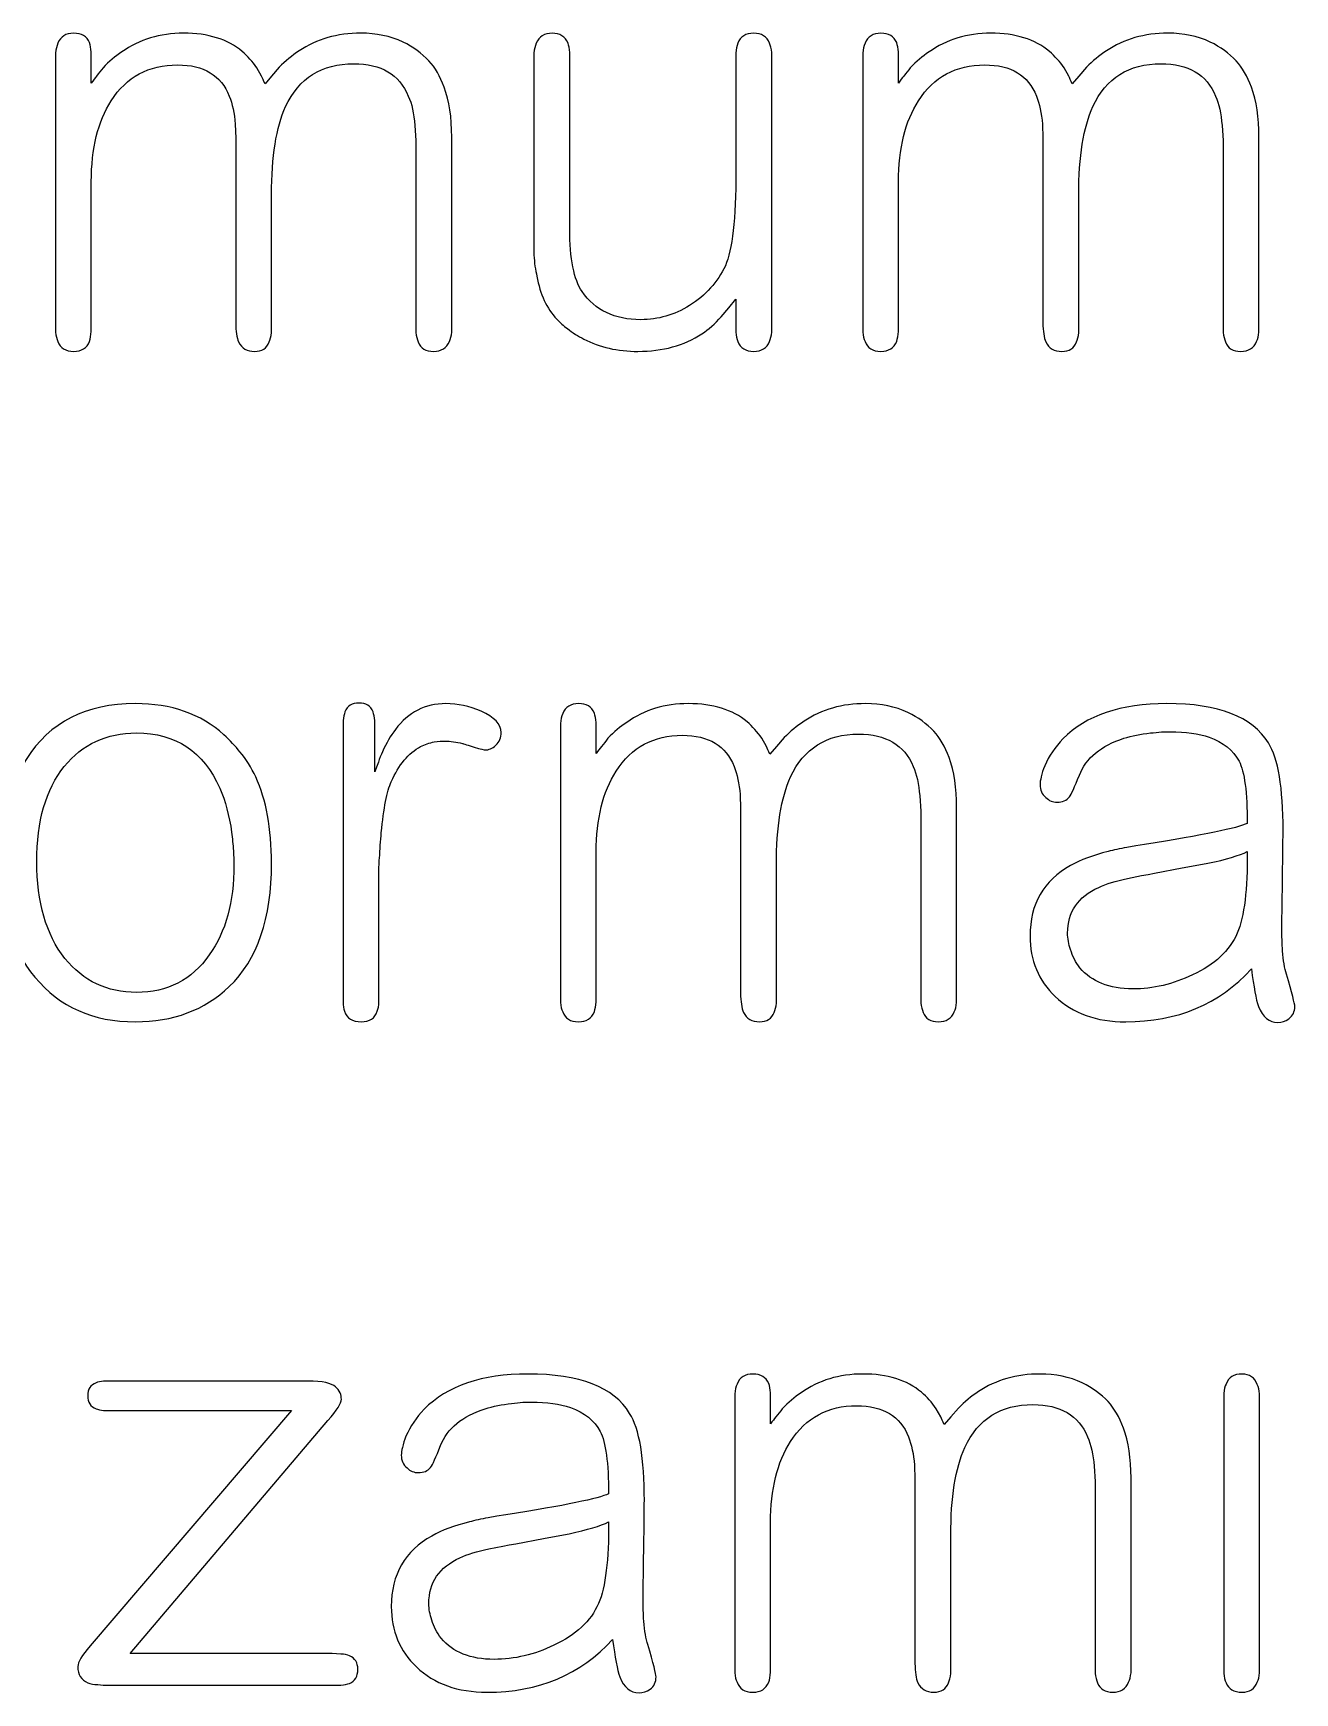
# Model space of a CAD drawing. Header units: centimetres. Extents: x -18.6 to 18.8, y -13 to 11.8.
# Drawn here: x -11.264 to -10.299, y 6.193 to 7.462 of the extents above; entities that cross this region are included whole.
import ezdxf

# ---------------------------------------------------------------- set-up
doc = ezdxf.new("R2010")
doc.units = ezdxf.units.CM
doc.header["$MEASUREMENT"] = 0
doc.layers.add('Layer 1', color=7, linetype='Continuous')

msp = doc.modelspace()

# ---------------------------------------------------------------- linework, layer by layer
at = {"layer": 'Layer 1', "color": 250}
for points, knots in [([(-10.94386, 7.23323), (-10.94416, 7.23023), (-10.94476, 7.22784), (-10.94566, 7.22604), (-10.94775, 7.22096), (-10.95179, 7.21841), (-10.95777, 7.21841), (-10.96376, 7.21841), (-10.96765, 7.22081), (-10.96944, 7.2256), (-10.97034, 7.22769), (-10.97094, 7.23008), (-10.97124, 7.23278), (-10.97124, 7.23278), (-10.97124, 7.37955), (-10.97124, 7.37955), (-10.97124, 7.37955), (-10.97214, 7.39122), (-10.97214, 7.39122), (-10.97274, 7.4002), (-10.97438, 7.40768), (-10.97708, 7.41367), (-10.98396, 7.43013), (-10.99787, 7.43836), (-11.01882, 7.43836), (-11.04336, 7.43836), (-11.06071, 7.42743), (-11.07089, 7.40559), (-11.07807, 7.38973), (-11.08166, 7.36729), (-11.08166, 7.33826), (-11.08166, 7.33826), (-11.08166, 7.23278), (-11.08166, 7.23278), (-11.08196, 7.22978), (-11.08256, 7.22739), (-11.08346, 7.2256), (-11.08525, 7.22081), (-11.08899, 7.21841), (-11.09468, 7.21841), (-11.10036, 7.21841), (-11.1044, 7.22081), (-11.1068, 7.2256), (-11.10829, 7.22889), (-11.10904, 7.23382), (-11.10904, 7.24041), (-11.10904, 7.24041), (-11.10904, 7.38135), (-11.10904, 7.38135), (-11.10904, 7.38135), (-11.10949, 7.39212), (-11.10949, 7.39212), (-11.11009, 7.4005), (-11.11158, 7.40768), (-11.11398, 7.41367), (-11.12026, 7.42953), (-11.13343, 7.43746), (-11.15348, 7.43746), (-11.17562, 7.43746), (-11.19253, 7.42833), (-11.2042, 7.41008), (-11.21437, 7.39422), (-11.21946, 7.37357), (-11.21946, 7.34813), (-11.21946, 7.34813), (-11.21946, 7.23367), (-11.21946, 7.23367), (-11.21976, 7.23068), (-11.22021, 7.22814), (-11.22081, 7.22604), (-11.2229, 7.22096), (-11.22694, 7.21841), (-11.23293, 7.21841), (-11.23921, 7.21841), (-11.24325, 7.22096), (-11.24504, 7.22604), (-11.24594, 7.22784), (-11.24654, 7.23023), (-11.24684, 7.23323), (-11.24684, 7.23323), (-11.24684, 7.44643), (-11.24684, 7.44643), (-11.24654, 7.44943), (-11.24594, 7.45197), (-11.24504, 7.45407), (-11.24295, 7.45915), (-11.23891, 7.4617), (-11.23293, 7.4617), (-11.22694, 7.4617), (-11.2229, 7.4593), (-11.22081, 7.45451), (-11.22021, 7.45242), (-11.21976, 7.45003), (-11.21946, 7.44733), (-11.21946, 7.44733), (-11.21946, 7.42354), (-11.21946, 7.42354), (-11.21796, 7.42564), (-11.21662, 7.42743), (-11.21542, 7.42893), (-11.21362, 7.43102), (-11.21198, 7.43312), (-11.21048, 7.43521), (-11.20599, 7.44), (-11.20121, 7.44404), (-11.19612, 7.44733), (-11.18265, 7.45691), (-11.16694, 7.4617), (-11.14899, 7.4617), (-11.13014, 7.4617), (-11.11517, 7.45706), (-11.1041, 7.44778), (-11.09991, 7.44419), (-11.09617, 7.44), (-11.09288, 7.43521), (-11.09288, 7.43521), (-11.08929, 7.42893), (-11.08929, 7.42893), (-11.08869, 7.42743), (-11.08779, 7.42549), (-11.0866, 7.42309), (-11.0866, 7.42309), (-11.08166, 7.42893), (-11.08166, 7.42893), (-11.08166, 7.42893), (-11.07582, 7.43566), (-11.07582, 7.43566), (-11.07104, 7.44045), (-11.06595, 7.44464), (-11.06056, 7.44823), (-11.0471, 7.45721), (-11.03139, 7.4617), (-11.01343, 7.4617), (-11.00176, 7.4617), (-10.99099, 7.45945), (-10.98111, 7.45496), (-10.97333, 7.45107), (-10.96675, 7.44628), (-10.96137, 7.4406), (-10.95658, 7.43551), (-10.95269, 7.42878), (-10.94969, 7.4204), (-10.9458, 7.40993), (-10.94386, 7.39721), (-10.94386, 7.38225), (-10.94386, 7.38225), (-10.94386, 7.23323), (-10.94386, 7.23323)], [0, 0, 0, 0, 0.0204082, 0.0204082, 0.0204082, 0.0408163, 0.0408163, 0.0408163, 0.0612245, 0.0612245, 0.0612245, 0.0816327, 0.0816327, 0.0816327, 0.1020408, 0.1020408, 0.1020408, 0.122449, 0.122449, 0.122449, 0.1428571, 0.1428571, 0.1428571, 0.1632653, 0.1632653, 0.1632653, 0.1836735, 0.1836735, 0.1836735, 0.2040816, 0.2040816, 0.2040816, 0.2244898, 0.2244898, 0.2244898, 0.244898, 0.244898, 0.244898, 0.2653061, 0.2653061, 0.2653061, 0.2857143, 0.2857143, 0.2857143, 0.3061224, 0.3061224, 0.3061224, 0.3265306, 0.3265306, 0.3265306, 0.3469388, 0.3469388, 0.3469388, 0.3673469, 0.3673469, 0.3673469, 0.3877551, 0.3877551, 0.3877551, 0.4081633, 0.4081633, 0.4081633, 0.4285714, 0.4285714, 0.4285714, 0.4489796, 0.4489796, 0.4489796, 0.4693878, 0.4693878, 0.4693878, 0.4897959, 0.4897959, 0.4897959, 0.5102041, 0.5102041, 0.5102041, 0.5306122, 0.5306122, 0.5306122, 0.5510204, 0.5510204, 0.5510204, 0.5714286, 0.5714286, 0.5714286, 0.5918367, 0.5918367, 0.5918367, 0.6122449, 0.6122449, 0.6122449, 0.6326531, 0.6326531, 0.6326531, 0.6530612, 0.6530612, 0.6530612, 0.6734694, 0.6734694, 0.6734694, 0.6938776, 0.6938776, 0.6938776, 0.7142857, 0.7142857, 0.7142857, 0.7346939, 0.7346939, 0.7346939, 0.755102, 0.755102, 0.755102, 0.7755102, 0.7755102, 0.7755102, 0.7959184, 0.7959184, 0.7959184, 0.8163265, 0.8163265, 0.8163265, 0.8367347, 0.8367347, 0.8367347, 0.8571429, 0.8571429, 0.8571429, 0.877551, 0.877551, 0.877551, 0.8979592, 0.8979592, 0.8979592, 0.9183673, 0.9183673, 0.9183673, 0.9387755, 0.9387755, 0.9387755, 0.9591837, 0.9591837, 0.9591837, 0.9795918, 0.9795918, 0.9795918, 1, 1, 1, 1]), ([(-10.88102, 7.44643), (-10.88072, 7.44943), (-10.88012, 7.45197), (-10.87923, 7.45407), (-10.87713, 7.45915), (-10.87309, 7.4617), (-10.86711, 7.4617), (-10.86112, 7.4617), (-10.85708, 7.45915), (-10.85499, 7.45407), (-10.85439, 7.45227), (-10.85394, 7.44988), (-10.85364, 7.44688), (-10.85364, 7.44688), (-10.85364, 7.31223), (-10.85364, 7.31223), (-10.85364, 7.28918), (-10.8505, 7.27317), (-10.84421, 7.2642), (-10.83434, 7.24983), (-10.81938, 7.24265), (-10.79933, 7.24265), (-10.78616, 7.24265), (-10.77374, 7.24624), (-10.76207, 7.25342), (-10.7498, 7.2612), (-10.74068, 7.27138), (-10.73469, 7.28395), (-10.72931, 7.29592), (-10.72661, 7.31986), (-10.72661, 7.35576), (-10.72661, 7.35576), (-10.72661, 7.44643), (-10.72661, 7.44643), (-10.72631, 7.44943), (-10.72587, 7.45197), (-10.72527, 7.45407), (-10.72317, 7.45915), (-10.71913, 7.4617), (-10.71315, 7.4617), (-10.70686, 7.4617), (-10.70282, 7.45915), (-10.70103, 7.45407), (-10.70013, 7.45227), (-10.69953, 7.44988), (-10.69923, 7.44688), (-10.69923, 7.44688), (-10.69923, 7.23323), (-10.69923, 7.23323), (-10.69953, 7.23023), (-10.70013, 7.22784), (-10.70103, 7.22604), (-10.70282, 7.22096), (-10.70686, 7.21841), (-10.71315, 7.21841), (-10.71913, 7.21841), (-10.72317, 7.22096), (-10.72527, 7.22604), (-10.72587, 7.22784), (-10.72631, 7.23023), (-10.72661, 7.23323), (-10.72661, 7.23323), (-10.72661, 7.25836), (-10.72661, 7.25836), (-10.72661, 7.25836), (-10.732, 7.25163), (-10.732, 7.25163), (-10.732, 7.25163), (-10.73783, 7.2449), (-10.73783, 7.2449), (-10.74262, 7.23951), (-10.74756, 7.23517), (-10.75265, 7.23188), (-10.76611, 7.2229), (-10.78242, 7.21841), (-10.80157, 7.21841), (-10.81713, 7.21841), (-10.8309, 7.22156), (-10.84287, 7.22784), (-10.84736, 7.22993), (-10.85155, 7.23263), (-10.85544, 7.23592), (-10.85843, 7.23801), (-10.86112, 7.24041), (-10.86352, 7.2431), (-10.8713, 7.25118), (-10.87638, 7.2621), (-10.87878, 7.27587), (-10.87997, 7.28066), (-10.88072, 7.28604), (-10.88102, 7.29203), (-10.88102, 7.29203), (-10.88102, 7.44643), (-10.88102, 7.44643)], [0, 0, 0, 0, 0.0322581, 0.0322581, 0.0322581, 0.0645161, 0.0645161, 0.0645161, 0.0967742, 0.0967742, 0.0967742, 0.1290323, 0.1290323, 0.1290323, 0.1612903, 0.1612903, 0.1612903, 0.1935484, 0.1935484, 0.1935484, 0.2258065, 0.2258065, 0.2258065, 0.2580645, 0.2580645, 0.2580645, 0.2903226, 0.2903226, 0.2903226, 0.3225806, 0.3225806, 0.3225806, 0.3548387, 0.3548387, 0.3548387, 0.3870968, 0.3870968, 0.3870968, 0.4193548, 0.4193548, 0.4193548, 0.4516129, 0.4516129, 0.4516129, 0.483871, 0.483871, 0.483871, 0.516129, 0.516129, 0.516129, 0.5483871, 0.5483871, 0.5483871, 0.5806452, 0.5806452, 0.5806452, 0.6129032, 0.6129032, 0.6129032, 0.6451613, 0.6451613, 0.6451613, 0.6774194, 0.6774194, 0.6774194, 0.7096774, 0.7096774, 0.7096774, 0.7419355, 0.7419355, 0.7419355, 0.7741935, 0.7741935, 0.7741935, 0.8064516, 0.8064516, 0.8064516, 0.8387097, 0.8387097, 0.8387097, 0.8709677, 0.8709677, 0.8709677, 0.9032258, 0.9032258, 0.9032258, 0.9354839, 0.9354839, 0.9354839, 0.9677419, 0.9677419, 0.9677419, 1, 1, 1, 1]), ([(-10.32668, 7.23323), (-10.32698, 7.23023), (-10.32758, 7.22784), (-10.32848, 7.22604), (-10.33057, 7.22096), (-10.33461, 7.21841), (-10.34059, 7.21841), (-10.34658, 7.21841), (-10.35047, 7.22081), (-10.35226, 7.2256), (-10.35316, 7.22769), (-10.35376, 7.23008), (-10.35406, 7.23278), (-10.35406, 7.23278), (-10.35406, 7.37955), (-10.35406, 7.37955), (-10.35406, 7.37955), (-10.35496, 7.39122), (-10.35496, 7.39122), (-10.35556, 7.4002), (-10.3572, 7.40768), (-10.3599, 7.41367), (-10.36678, 7.43013), (-10.38069, 7.43836), (-10.40164, 7.43836), (-10.42618, 7.43836), (-10.44353, 7.42743), (-10.45371, 7.40559), (-10.46089, 7.38973), (-10.46448, 7.36729), (-10.46448, 7.33826), (-10.46448, 7.33826), (-10.46448, 7.23278), (-10.46448, 7.23278), (-10.46478, 7.22978), (-10.46538, 7.22739), (-10.46628, 7.2256), (-10.46807, 7.22081), (-10.47181, 7.21841), (-10.4775, 7.21841), (-10.48318, 7.21841), (-10.48722, 7.22081), (-10.48962, 7.2256), (-10.49111, 7.22889), (-10.49186, 7.23382), (-10.49186, 7.24041), (-10.49186, 7.24041), (-10.49186, 7.38135), (-10.49186, 7.38135), (-10.49186, 7.38135), (-10.49231, 7.39212), (-10.49231, 7.39212), (-10.49291, 7.4005), (-10.4944, 7.40768), (-10.4968, 7.41367), (-10.50308, 7.42953), (-10.51625, 7.43746), (-10.5363, 7.43746), (-10.55844, 7.43746), (-10.57535, 7.42833), (-10.58702, 7.41008), (-10.59719, 7.39422), (-10.60228, 7.37357), (-10.60228, 7.34813), (-10.60228, 7.34813), (-10.60228, 7.23367), (-10.60228, 7.23367), (-10.60258, 7.23068), (-10.60303, 7.22814), (-10.60363, 7.22604), (-10.60572, 7.22096), (-10.60976, 7.21841), (-10.61575, 7.21841), (-10.62203, 7.21841), (-10.62607, 7.22096), (-10.62786, 7.22604), (-10.62876, 7.22784), (-10.62936, 7.23023), (-10.62966, 7.23323), (-10.62966, 7.23323), (-10.62966, 7.44643), (-10.62966, 7.44643), (-10.62936, 7.44943), (-10.62876, 7.45197), (-10.62786, 7.45407), (-10.62577, 7.45915), (-10.62173, 7.4617), (-10.61575, 7.4617), (-10.60976, 7.4617), (-10.60572, 7.4593), (-10.60363, 7.45451), (-10.60303, 7.45242), (-10.60258, 7.45003), (-10.60228, 7.44733), (-10.60228, 7.44733), (-10.60228, 7.42354), (-10.60228, 7.42354), (-10.60078, 7.42564), (-10.59944, 7.42743), (-10.59824, 7.42893), (-10.59644, 7.43102), (-10.5948, 7.43312), (-10.5933, 7.43521), (-10.58881, 7.44), (-10.58403, 7.44404), (-10.57894, 7.44733), (-10.56547, 7.45691), (-10.54976, 7.4617), (-10.53181, 7.4617), (-10.51296, 7.4617), (-10.49799, 7.45706), (-10.48692, 7.44778), (-10.48273, 7.44419), (-10.47899, 7.44), (-10.4757, 7.43521), (-10.4757, 7.43521), (-10.47211, 7.42893), (-10.47211, 7.42893), (-10.47151, 7.42743), (-10.47061, 7.42549), (-10.46942, 7.42309), (-10.46942, 7.42309), (-10.46448, 7.42893), (-10.46448, 7.42893), (-10.46448, 7.42893), (-10.45864, 7.43566), (-10.45864, 7.43566), (-10.45386, 7.44045), (-10.44877, 7.44464), (-10.44338, 7.44823), (-10.42992, 7.45721), (-10.41421, 7.4617), (-10.39625, 7.4617), (-10.38458, 7.4617), (-10.37381, 7.45945), (-10.36393, 7.45496), (-10.35615, 7.45107), (-10.34957, 7.44628), (-10.34419, 7.4406), (-10.3394, 7.43551), (-10.33551, 7.42878), (-10.33251, 7.4204), (-10.32862, 7.40993), (-10.32668, 7.39721), (-10.32668, 7.38225), (-10.32668, 7.38225), (-10.32668, 7.23323), (-10.32668, 7.23323)], [0, 0, 0, 0, 0.0204082, 0.0204082, 0.0204082, 0.0408163, 0.0408163, 0.0408163, 0.0612245, 0.0612245, 0.0612245, 0.0816327, 0.0816327, 0.0816327, 0.1020408, 0.1020408, 0.1020408, 0.122449, 0.122449, 0.122449, 0.1428571, 0.1428571, 0.1428571, 0.1632653, 0.1632653, 0.1632653, 0.1836735, 0.1836735, 0.1836735, 0.2040816, 0.2040816, 0.2040816, 0.2244898, 0.2244898, 0.2244898, 0.244898, 0.244898, 0.244898, 0.2653061, 0.2653061, 0.2653061, 0.2857143, 0.2857143, 0.2857143, 0.3061224, 0.3061224, 0.3061224, 0.3265306, 0.3265306, 0.3265306, 0.3469388, 0.3469388, 0.3469388, 0.3673469, 0.3673469, 0.3673469, 0.3877551, 0.3877551, 0.3877551, 0.4081633, 0.4081633, 0.4081633, 0.4285714, 0.4285714, 0.4285714, 0.4489796, 0.4489796, 0.4489796, 0.4693878, 0.4693878, 0.4693878, 0.4897959, 0.4897959, 0.4897959, 0.5102041, 0.5102041, 0.5102041, 0.5306122, 0.5306122, 0.5306122, 0.5510204, 0.5510204, 0.5510204, 0.5714286, 0.5714286, 0.5714286, 0.5918367, 0.5918367, 0.5918367, 0.6122449, 0.6122449, 0.6122449, 0.6326531, 0.6326531, 0.6326531, 0.6530612, 0.6530612, 0.6530612, 0.6734694, 0.6734694, 0.6734694, 0.6938776, 0.6938776, 0.6938776, 0.7142857, 0.7142857, 0.7142857, 0.7346939, 0.7346939, 0.7346939, 0.755102, 0.755102, 0.755102, 0.7755102, 0.7755102, 0.7755102, 0.7959184, 0.7959184, 0.7959184, 0.8163265, 0.8163265, 0.8163265, 0.8367347, 0.8367347, 0.8367347, 0.8571429, 0.8571429, 0.8571429, 0.877551, 0.877551, 0.877551, 0.8979592, 0.8979592, 0.8979592, 0.9183673, 0.9183673, 0.9183673, 0.9387755, 0.9387755, 0.9387755, 0.9591837, 0.9591837, 0.9591837, 0.9795918, 0.9795918, 0.9795918, 1, 1, 1, 1]), ([(-11.08166, 6.82701), (-11.08166, 6.78481), (-11.09243, 6.75339), (-11.11398, 6.73275), (-11.13283, 6.71479), (-11.15677, 6.70581), (-11.18579, 6.70581), (-11.21811, 6.70581), (-11.2437, 6.71718), (-11.26255, 6.73993), (-11.2808, 6.76177), (-11.28993, 6.7905), (-11.28993, 6.82611), (-11.28993, 6.85813), (-11.28305, 6.88491), (-11.26928, 6.90645), (-11.25133, 6.93488), (-11.2235, 6.9491), (-11.18579, 6.9491), (-11.15826, 6.9491), (-11.13567, 6.94117), (-11.11802, 6.92531), (-11.11323, 6.92082), (-11.10919, 6.91648), (-11.1059, 6.91229), (-11.10111, 6.9066), (-11.09707, 6.90017), (-11.09378, 6.89299), (-11.0857, 6.87563), (-11.08166, 6.85364), (-11.08166, 6.82701)], [0, 0, 0, 0, 0.1, 0.1, 0.1, 0.2, 0.2, 0.2, 0.3, 0.3, 0.3, 0.4, 0.4, 0.4, 0.5, 0.5, 0.5, 0.6, 0.6, 0.6, 0.7, 0.7, 0.7, 0.8, 0.8, 0.8, 0.9, 0.9, 0.9, 1, 1, 1, 1]), ([(-10.99952, 6.72107), (-10.99952, 6.71808), (-10.99997, 6.71569), (-11.00087, 6.71389), (-11.00266, 6.70851), (-11.0067, 6.70581), (-11.01298, 6.70581), (-11.01987, 6.70581), (-11.02421, 6.70851), (-11.026, 6.71389), (-11.0266, 6.71569), (-11.0269, 6.71808), (-11.0269, 6.72107), (-11.0269, 6.72107), (-11.0269, 6.93608), (-11.0269, 6.93608), (-11.0266, 6.93877), (-11.02615, 6.94102), (-11.02555, 6.94281), (-11.02376, 6.9473), (-11.02017, 6.94954), (-11.01478, 6.94954), (-11.00939, 6.94954), (-11.0058, 6.9473), (-11.00401, 6.94281), (-11.00341, 6.94102), (-11.00296, 6.93877), (-11.00266, 6.93608), (-11.00266, 6.93608), (-11.00266, 6.89703), (-11.00266, 6.89703), (-11.00266, 6.89703), (-11.00131, 6.90062), (-11.00131, 6.90062), (-11.00131, 6.90062), (-10.99997, 6.90421), (-10.99997, 6.90421), (-10.99907, 6.9072), (-10.99802, 6.9099), (-10.99683, 6.91229), (-10.99383, 6.91887), (-10.99054, 6.92456), (-10.98695, 6.92935), (-10.97708, 6.94251), (-10.96421, 6.9491), (-10.94835, 6.9491), (-10.93937, 6.9491), (-10.93039, 6.94715), (-10.92142, 6.94326), (-10.91124, 6.93877), (-10.90616, 6.93339), (-10.90616, 6.9271), (-10.90616, 6.92321), (-10.9075, 6.91992), (-10.9102, 6.91723), (-10.91289, 6.91483), (-10.91558, 6.91364), (-10.91827, 6.91364), (-10.91887, 6.91364), (-10.92172, 6.91438), (-10.9268, 6.91588), (-10.9289, 6.91648), (-10.93084, 6.91708), (-10.93264, 6.91768), (-10.93443, 6.91827), (-10.93548, 6.91857), (-10.93578, 6.91857), (-10.94027, 6.91977), (-10.94476, 6.92037), (-10.94925, 6.92037), (-10.94925, 6.92037), (-10.95284, 6.92037), (-10.95284, 6.92037), (-10.95284, 6.92037), (-10.95733, 6.91992), (-10.95733, 6.91992), (-10.96092, 6.91902), (-10.96436, 6.91783), (-10.96765, 6.91633), (-10.97693, 6.91124), (-10.98441, 6.90226), (-10.99009, 6.8894), (-10.99338, 6.88222), (-10.99593, 6.8692), (-10.99772, 6.85035), (-10.99832, 6.84406), (-10.99877, 6.83763), (-10.99907, 6.83105), (-10.99937, 6.82865), (-10.99952, 6.82641), (-10.99952, 6.82431), (-10.99952, 6.82431), (-10.99952, 6.72107), (-10.99952, 6.72107)], [0, 0, 0, 0, 0.0322581, 0.0322581, 0.0322581, 0.0645161, 0.0645161, 0.0645161, 0.0967742, 0.0967742, 0.0967742, 0.1290323, 0.1290323, 0.1290323, 0.1612903, 0.1612903, 0.1612903, 0.1935484, 0.1935484, 0.1935484, 0.2258065, 0.2258065, 0.2258065, 0.2580645, 0.2580645, 0.2580645, 0.2903226, 0.2903226, 0.2903226, 0.3225806, 0.3225806, 0.3225806, 0.3548387, 0.3548387, 0.3548387, 0.3870968, 0.3870968, 0.3870968, 0.4193548, 0.4193548, 0.4193548, 0.4516129, 0.4516129, 0.4516129, 0.483871, 0.483871, 0.483871, 0.516129, 0.516129, 0.516129, 0.5483871, 0.5483871, 0.5483871, 0.5806452, 0.5806452, 0.5806452, 0.6129032, 0.6129032, 0.6129032, 0.6451613, 0.6451613, 0.6451613, 0.6774194, 0.6774194, 0.6774194, 0.7096774, 0.7096774, 0.7096774, 0.7419355, 0.7419355, 0.7419355, 0.7741935, 0.7741935, 0.7741935, 0.8064516, 0.8064516, 0.8064516, 0.8387097, 0.8387097, 0.8387097, 0.8709677, 0.8709677, 0.8709677, 0.9032258, 0.9032258, 0.9032258, 0.9354839, 0.9354839, 0.9354839, 0.9677419, 0.9677419, 0.9677419, 1, 1, 1, 1]), ([(-10.55784, 6.72063), (-10.55814, 6.71763), (-10.55874, 6.71524), (-10.55964, 6.71344), (-10.56173, 6.70836), (-10.56577, 6.70581), (-10.57175, 6.70581), (-10.57774, 6.70581), (-10.58163, 6.70821), (-10.58342, 6.713), (-10.58432, 6.71509), (-10.58492, 6.71748), (-10.58522, 6.72018), (-10.58522, 6.72018), (-10.58522, 6.86695), (-10.58522, 6.86695), (-10.58522, 6.86695), (-10.58612, 6.87862), (-10.58612, 6.87862), (-10.58672, 6.8876), (-10.58836, 6.89508), (-10.59106, 6.90107), (-10.59794, 6.91753), (-10.61185, 6.92576), (-10.6328, 6.92576), (-10.65734, 6.92576), (-10.67469, 6.91483), (-10.68487, 6.89299), (-10.69205, 6.87713), (-10.69564, 6.85469), (-10.69564, 6.82566), (-10.69564, 6.82566), (-10.69564, 6.72018), (-10.69564, 6.72018), (-10.69594, 6.71718), (-10.69654, 6.71479), (-10.69744, 6.713), (-10.69923, 6.70821), (-10.70297, 6.70581), (-10.70866, 6.70581), (-10.71434, 6.70581), (-10.71838, 6.70821), (-10.72078, 6.713), (-10.72227, 6.71629), (-10.72302, 6.72122), (-10.72302, 6.72781), (-10.72302, 6.72781), (-10.72302, 6.86875), (-10.72302, 6.86875), (-10.72302, 6.86875), (-10.72347, 6.87952), (-10.72347, 6.87952), (-10.72407, 6.8879), (-10.72556, 6.89508), (-10.72796, 6.90107), (-10.73424, 6.91693), (-10.74741, 6.92486), (-10.76746, 6.92486), (-10.7896, 6.92486), (-10.80651, 6.91573), (-10.81818, 6.89748), (-10.82835, 6.88162), (-10.83344, 6.86097), (-10.83344, 6.83553), (-10.83344, 6.83553), (-10.83344, 6.72107), (-10.83344, 6.72107), (-10.83374, 6.71808), (-10.83419, 6.71554), (-10.83479, 6.71344), (-10.83688, 6.70836), (-10.84092, 6.70581), (-10.84691, 6.70581), (-10.85319, 6.70581), (-10.85723, 6.70836), (-10.85902, 6.71344), (-10.85992, 6.71524), (-10.86052, 6.71763), (-10.86082, 6.72063), (-10.86082, 6.72063), (-10.86082, 6.93383), (-10.86082, 6.93383), (-10.86052, 6.93683), (-10.85992, 6.93937), (-10.85902, 6.94147), (-10.85693, 6.94655), (-10.85289, 6.9491), (-10.84691, 6.9491), (-10.84092, 6.9491), (-10.83688, 6.9467), (-10.83479, 6.94191), (-10.83419, 6.93982), (-10.83374, 6.93743), (-10.83344, 6.93473), (-10.83344, 6.93473), (-10.83344, 6.91094), (-10.83344, 6.91094), (-10.83194, 6.91304), (-10.8306, 6.91483), (-10.8294, 6.91633), (-10.8276, 6.91842), (-10.82596, 6.92052), (-10.82446, 6.92261), (-10.81997, 6.9274), (-10.81519, 6.93144), (-10.8101, 6.93473), (-10.79663, 6.94431), (-10.78092, 6.9491), (-10.76297, 6.9491), (-10.74412, 6.9491), (-10.72915, 6.94446), (-10.71808, 6.93518), (-10.71389, 6.93159), (-10.71015, 6.9274), (-10.70686, 6.92261), (-10.70686, 6.92261), (-10.70327, 6.91633), (-10.70327, 6.91633), (-10.70267, 6.91483), (-10.70177, 6.91289), (-10.70058, 6.91049), (-10.70058, 6.91049), (-10.69564, 6.91633), (-10.69564, 6.91633), (-10.69564, 6.91633), (-10.6898, 6.92306), (-10.6898, 6.92306), (-10.68502, 6.92785), (-10.67993, 6.93204), (-10.67454, 6.93563), (-10.66108, 6.94461), (-10.64537, 6.9491), (-10.62741, 6.9491), (-10.61574, 6.9491), (-10.60497, 6.94685), (-10.59509, 6.94236), (-10.58731, 6.93847), (-10.58073, 6.93368), (-10.57535, 6.928), (-10.57056, 6.92291), (-10.56667, 6.91618), (-10.56367, 6.9078), (-10.55978, 6.89733), (-10.55784, 6.88461), (-10.55784, 6.86965), (-10.55784, 6.86965), (-10.55784, 6.72063), (-10.55784, 6.72063)], [0, 0, 0, 0, 0.0204082, 0.0204082, 0.0204082, 0.0408163, 0.0408163, 0.0408163, 0.0612245, 0.0612245, 0.0612245, 0.0816327, 0.0816327, 0.0816327, 0.1020408, 0.1020408, 0.1020408, 0.122449, 0.122449, 0.122449, 0.1428571, 0.1428571, 0.1428571, 0.1632653, 0.1632653, 0.1632653, 0.1836735, 0.1836735, 0.1836735, 0.2040816, 0.2040816, 0.2040816, 0.2244898, 0.2244898, 0.2244898, 0.244898, 0.244898, 0.244898, 0.2653061, 0.2653061, 0.2653061, 0.2857143, 0.2857143, 0.2857143, 0.3061224, 0.3061224, 0.3061224, 0.3265306, 0.3265306, 0.3265306, 0.3469388, 0.3469388, 0.3469388, 0.3673469, 0.3673469, 0.3673469, 0.3877551, 0.3877551, 0.3877551, 0.4081633, 0.4081633, 0.4081633, 0.4285714, 0.4285714, 0.4285714, 0.4489796, 0.4489796, 0.4489796, 0.4693878, 0.4693878, 0.4693878, 0.4897959, 0.4897959, 0.4897959, 0.5102041, 0.5102041, 0.5102041, 0.5306122, 0.5306122, 0.5306122, 0.5510204, 0.5510204, 0.5510204, 0.5714286, 0.5714286, 0.5714286, 0.5918367, 0.5918367, 0.5918367, 0.6122449, 0.6122449, 0.6122449, 0.6326531, 0.6326531, 0.6326531, 0.6530612, 0.6530612, 0.6530612, 0.6734694, 0.6734694, 0.6734694, 0.6938776, 0.6938776, 0.6938776, 0.7142857, 0.7142857, 0.7142857, 0.7346939, 0.7346939, 0.7346939, 0.755102, 0.755102, 0.755102, 0.7755102, 0.7755102, 0.7755102, 0.7959184, 0.7959184, 0.7959184, 0.8163265, 0.8163265, 0.8163265, 0.8367347, 0.8367347, 0.8367347, 0.8571429, 0.8571429, 0.8571429, 0.877551, 0.877551, 0.877551, 0.8979592, 0.8979592, 0.8979592, 0.9183673, 0.9183673, 0.9183673, 0.9387755, 0.9387755, 0.9387755, 0.9591837, 0.9591837, 0.9591837, 0.9795918, 0.9795918, 0.9795918, 1, 1, 1, 1]), ([(-10.33565, 6.85753), (-10.33565, 6.88117), (-10.33775, 6.89703), (-10.34194, 6.90511), (-10.34643, 6.91349), (-10.35406, 6.91962), (-10.36483, 6.92351), (-10.37291, 6.9262), (-10.38278, 6.92755), (-10.39445, 6.92755), (-10.39445, 6.92755), (-10.40119, 6.92755), (-10.40119, 6.92755), (-10.40388, 6.92725), (-10.40672, 6.92695), (-10.40972, 6.92665), (-10.4172, 6.92576), (-10.42393, 6.92441), (-10.42991, 6.92261), (-10.44757, 6.91693), (-10.45894, 6.9075), (-10.46403, 6.89433), (-10.46762, 6.88536), (-10.47016, 6.87982), (-10.47166, 6.87773), (-10.47375, 6.87503), (-10.4769, 6.87369), (-10.48108, 6.87369), (-10.48438, 6.87369), (-10.48722, 6.87488), (-10.48961, 6.87728), (-10.49261, 6.87967), (-10.4941, 6.88296), (-10.4941, 6.88715), (-10.4941, 6.88865), (-10.4938, 6.89059), (-10.4932, 6.89299), (-10.49261, 6.89568), (-10.49171, 6.89852), (-10.49051, 6.90152), (-10.48722, 6.909), (-10.48258, 6.91588), (-10.4766, 6.92216), (-10.45894, 6.94012), (-10.43246, 6.9491), (-10.39715, 6.9491), (-10.35765, 6.9491), (-10.33176, 6.93907), (-10.3195, 6.91902), (-10.31201, 6.90705), (-10.30827, 6.88476), (-10.30827, 6.85214), (-10.30827, 6.84825), (-10.30842, 6.83583), (-10.30872, 6.81489), (-10.30902, 6.79394), (-10.30917, 6.78167), (-10.30917, 6.77808), (-10.30917, 6.7712), (-10.30902, 6.76521), (-10.30872, 6.76013), (-10.30812, 6.75264), (-10.30708, 6.74666), (-10.30558, 6.74217), (-10.30139, 6.72781), (-10.2993, 6.71958), (-10.2993, 6.71748), (-10.2993, 6.71359), (-10.30079, 6.71045), (-10.30379, 6.70806), (-10.30648, 6.70626), (-10.30932, 6.70536), (-10.31231, 6.70536), (-10.3189, 6.70536), (-10.32383, 6.7094), (-10.32713, 6.71748), (-10.32892, 6.72287), (-10.33072, 6.73245), (-10.33251, 6.74621), (-10.35705, 6.71928), (-10.38907, 6.70581), (-10.42857, 6.70581), (-10.45101, 6.70581), (-10.46897, 6.71225), (-10.48243, 6.72511), (-10.4953, 6.73738), (-10.50173, 6.75279), (-10.50173, 6.77135), (-10.50173, 6.79588), (-10.49141, 6.81384), (-10.47076, 6.82521), (-10.46298, 6.8297), (-10.45341, 6.83329), (-10.44203, 6.83598), (-10.43784, 6.83718), (-10.43306, 6.83823), (-10.42767, 6.83913), (-10.42767, 6.83913), (-10.42094, 6.84047), (-10.42094, 6.84047), (-10.42094, 6.84047), (-10.4142, 6.84137), (-10.4142, 6.84137), (-10.36902, 6.84855), (-10.34284, 6.85394), (-10.33565, 6.85753)], [0, 0, 0, 0, 0.0285714, 0.0285714, 0.0285714, 0.0571429, 0.0571429, 0.0571429, 0.0857143, 0.0857143, 0.0857143, 0.1142857, 0.1142857, 0.1142857, 0.1428571, 0.1428571, 0.1428571, 0.1714286, 0.1714286, 0.1714286, 0.2, 0.2, 0.2, 0.2285714, 0.2285714, 0.2285714, 0.2571429, 0.2571429, 0.2571429, 0.2857143, 0.2857143, 0.2857143, 0.3142857, 0.3142857, 0.3142857, 0.3428571, 0.3428571, 0.3428571, 0.3714286, 0.3714286, 0.3714286, 0.4, 0.4, 0.4, 0.4285714, 0.4285714, 0.4285714, 0.4571429, 0.4571429, 0.4571429, 0.4857143, 0.4857143, 0.4857143, 0.5142857, 0.5142857, 0.5142857, 0.5428571, 0.5428571, 0.5428571, 0.5714286, 0.5714286, 0.5714286, 0.6, 0.6, 0.6, 0.6285714, 0.6285714, 0.6285714, 0.6571429, 0.6571429, 0.6571429, 0.6857143, 0.6857143, 0.6857143, 0.7142857, 0.7142857, 0.7142857, 0.7428571, 0.7428571, 0.7428571, 0.7714286, 0.7714286, 0.7714286, 0.8, 0.8, 0.8, 0.8285714, 0.8285714, 0.8285714, 0.8571429, 0.8571429, 0.8571429, 0.8857143, 0.8857143, 0.8857143, 0.9142857, 0.9142857, 0.9142857, 0.9428571, 0.9428571, 0.9428571, 0.9714286, 0.9714286, 0.9714286, 1, 1, 1, 1]), ([(-11.11039, 6.82566), (-11.11039, 6.82925), (-11.11054, 6.83284), (-11.11084, 6.83643), (-11.11113, 6.84122), (-11.11158, 6.84601), (-11.11218, 6.8508), (-11.11398, 6.86336), (-11.11697, 6.87459), (-11.12116, 6.88446), (-11.13373, 6.91259), (-11.15497, 6.92665), (-11.1849, 6.92665), (-11.20794, 6.92665), (-11.22634, 6.91812), (-11.24011, 6.90107), (-11.25417, 6.88341), (-11.2612, 6.85917), (-11.2612, 6.82835), (-11.2612, 6.79723), (-11.25402, 6.77254), (-11.23966, 6.75429), (-11.22559, 6.73693), (-11.20734, 6.72826), (-11.1849, 6.72826), (-11.16126, 6.72826), (-11.1427, 6.73783), (-11.12924, 6.75698), (-11.11667, 6.77464), (-11.11039, 6.79753), (-11.11039, 6.82566)], [0, 0, 0, 0, 0.1, 0.1, 0.1, 0.2, 0.2, 0.2, 0.3, 0.3, 0.3, 0.4, 0.4, 0.4, 0.5, 0.5, 0.5, 0.6, 0.6, 0.6, 0.7, 0.7, 0.7, 0.8, 0.8, 0.8, 0.9, 0.9, 0.9, 1, 1, 1, 1]), ([(-10.33565, 6.83598), (-10.34164, 6.83299), (-10.35166, 6.83), (-10.36573, 6.82701), (-10.36573, 6.82701), (-10.3756, 6.82521), (-10.3756, 6.82521), (-10.3756, 6.82521), (-10.38548, 6.82341), (-10.38548, 6.82341), (-10.38548, 6.82341), (-10.40657, 6.81938), (-10.40657, 6.81938), (-10.40657, 6.81938), (-10.41151, 6.81848), (-10.41151, 6.81848), (-10.41151, 6.81848), (-10.41645, 6.81758), (-10.41645, 6.81758), (-10.41645, 6.81758), (-10.42722, 6.81534), (-10.42722, 6.81534), (-10.4362, 6.81354), (-10.44353, 6.8113), (-10.44922, 6.8086), (-10.46508, 6.80142), (-10.47301, 6.78975), (-10.47301, 6.77359), (-10.47301, 6.7694), (-10.47226, 6.76521), (-10.47076, 6.76102), (-10.46926, 6.75594), (-10.46687, 6.7513), (-10.46358, 6.74711), (-10.4546, 6.73634), (-10.44114, 6.73095), (-10.42318, 6.73095), (-10.40762, 6.73095), (-10.39236, 6.73454), (-10.3774, 6.74172), (-10.36064, 6.7495), (-10.34927, 6.76013), (-10.34328, 6.77359), (-10.3379, 6.78646), (-10.33536, 6.80726), (-10.33565, 6.83598)], [0, 0, 0, 0, 0.0666667, 0.0666667, 0.0666667, 0.1333333, 0.1333333, 0.1333333, 0.2, 0.2, 0.2, 0.2666667, 0.2666667, 0.2666667, 0.3333333, 0.3333333, 0.3333333, 0.4, 0.4, 0.4, 0.4666667, 0.4666667, 0.4666667, 0.5333333, 0.5333333, 0.5333333, 0.6, 0.6, 0.6, 0.6666667, 0.6666667, 0.6666667, 0.7333333, 0.7333333, 0.7333333, 0.8, 0.8, 0.8, 0.8666667, 0.8666667, 0.8666667, 0.9333333, 0.9333333, 0.9333333, 1, 1, 1, 1]), ([(-10.82401, 6.34493), (-10.82401, 6.36857), (-10.82611, 6.38443), (-10.8303, 6.39251), (-10.83479, 6.40089), (-10.84242, 6.40702), (-10.85319, 6.41091), (-10.86127, 6.4136), (-10.87114, 6.41495), (-10.88281, 6.41495), (-10.88281, 6.41495), (-10.88955, 6.41495), (-10.88955, 6.41495), (-10.89224, 6.41465), (-10.89508, 6.41435), (-10.89808, 6.41405), (-10.90556, 6.41316), (-10.91229, 6.41181), (-10.91827, 6.41001), (-10.93593, 6.40433), (-10.9473, 6.3949), (-10.95239, 6.38173), (-10.95598, 6.37276), (-10.95852, 6.36722), (-10.96002, 6.36513), (-10.96211, 6.36243), (-10.96526, 6.36109), (-10.96944, 6.36109), (-10.97274, 6.36109), (-10.97558, 6.36228), (-10.97797, 6.36468), (-10.98097, 6.36707), (-10.98246, 6.37036), (-10.98246, 6.37455), (-10.98246, 6.37605), (-10.98216, 6.37799), (-10.98156, 6.38039), (-10.98097, 6.38308), (-10.98007, 6.38592), (-10.97887, 6.38892), (-10.97558, 6.3964), (-10.97094, 6.40328), (-10.96496, 6.40956), (-10.9473, 6.42752), (-10.92082, 6.4365), (-10.88551, 6.4365), (-10.84601, 6.4365), (-10.82012, 6.42647), (-10.80786, 6.40642), (-10.80037, 6.39445), (-10.79663, 6.37216), (-10.79663, 6.33954), (-10.79663, 6.33565), (-10.79678, 6.32323), (-10.79708, 6.30229), (-10.79738, 6.28134), (-10.79753, 6.26907), (-10.79753, 6.26548), (-10.79753, 6.2586), (-10.79738, 6.25261), (-10.79708, 6.24753), (-10.79648, 6.24004), (-10.79544, 6.23406), (-10.79394, 6.22957), (-10.78975, 6.21521), (-10.78766, 6.20698), (-10.78766, 6.20488), (-10.78766, 6.20099), (-10.78915, 6.19785), (-10.79215, 6.19546), (-10.79484, 6.19366), (-10.79768, 6.19276), (-10.80067, 6.19276), (-10.80726, 6.19276), (-10.81219, 6.1968), (-10.81549, 6.20488), (-10.81728, 6.21027), (-10.81908, 6.21985), (-10.82087, 6.23361), (-10.84541, 6.20668), (-10.87743, 6.19321), (-10.91693, 6.19321), (-10.93937, 6.19321), (-10.95733, 6.19965), (-10.97079, 6.21251), (-10.98366, 6.22478), (-10.99009, 6.24019), (-10.99009, 6.25875), (-10.99009, 6.28328), (-10.97977, 6.30124), (-10.95912, 6.31261), (-10.95134, 6.3171), (-10.94177, 6.32069), (-10.93039, 6.32338), (-10.9262, 6.32458), (-10.92142, 6.32563), (-10.91603, 6.32653), (-10.91603, 6.32653), (-10.9093, 6.32787), (-10.9093, 6.32787), (-10.9093, 6.32787), (-10.90256, 6.32877), (-10.90256, 6.32877), (-10.85738, 6.33595), (-10.8312, 6.34134), (-10.82401, 6.34493)], [0, 0, 0, 0, 0.0285714, 0.0285714, 0.0285714, 0.0571429, 0.0571429, 0.0571429, 0.0857143, 0.0857143, 0.0857143, 0.1142857, 0.1142857, 0.1142857, 0.1428571, 0.1428571, 0.1428571, 0.1714286, 0.1714286, 0.1714286, 0.2, 0.2, 0.2, 0.2285714, 0.2285714, 0.2285714, 0.2571429, 0.2571429, 0.2571429, 0.2857143, 0.2857143, 0.2857143, 0.3142857, 0.3142857, 0.3142857, 0.3428571, 0.3428571, 0.3428571, 0.3714286, 0.3714286, 0.3714286, 0.4, 0.4, 0.4, 0.4285714, 0.4285714, 0.4285714, 0.4571429, 0.4571429, 0.4571429, 0.4857143, 0.4857143, 0.4857143, 0.5142857, 0.5142857, 0.5142857, 0.5428571, 0.5428571, 0.5428571, 0.5714286, 0.5714286, 0.5714286, 0.6, 0.6, 0.6, 0.6285714, 0.6285714, 0.6285714, 0.6571429, 0.6571429, 0.6571429, 0.6857143, 0.6857143, 0.6857143, 0.7142857, 0.7142857, 0.7142857, 0.7428571, 0.7428571, 0.7428571, 0.7714286, 0.7714286, 0.7714286, 0.8, 0.8, 0.8, 0.8285714, 0.8285714, 0.8285714, 0.8571429, 0.8571429, 0.8571429, 0.8857143, 0.8857143, 0.8857143, 0.9142857, 0.9142857, 0.9142857, 0.9428571, 0.9428571, 0.9428571, 0.9714286, 0.9714286, 0.9714286, 1, 1, 1, 1]), ([(-10.42453, 6.20803), (-10.42483, 6.20503), (-10.42543, 6.20264), (-10.42633, 6.20084), (-10.42842, 6.19576), (-10.43246, 6.19321), (-10.43844, 6.19321), (-10.44443, 6.19321), (-10.44832, 6.19561), (-10.45011, 6.2004), (-10.45101, 6.20249), (-10.45161, 6.20488), (-10.45191, 6.20758), (-10.45191, 6.20758), (-10.45191, 6.35435), (-10.45191, 6.35435), (-10.45191, 6.35435), (-10.45281, 6.36602), (-10.45281, 6.36602), (-10.45341, 6.375), (-10.45505, 6.38248), (-10.45775, 6.38847), (-10.46463, 6.40493), (-10.47854, 6.41316), (-10.49949, 6.41316), (-10.52403, 6.41316), (-10.54138, 6.40223), (-10.55156, 6.38039), (-10.55874, 6.36453), (-10.56233, 6.34209), (-10.56233, 6.31306), (-10.56233, 6.31306), (-10.56233, 6.20758), (-10.56233, 6.20758), (-10.56263, 6.20458), (-10.56323, 6.20219), (-10.56413, 6.2004), (-10.56592, 6.19561), (-10.56966, 6.19321), (-10.57535, 6.19321), (-10.58103, 6.19321), (-10.58507, 6.19561), (-10.58747, 6.2004), (-10.58896, 6.20369), (-10.58971, 6.20862), (-10.58971, 6.21521), (-10.58971, 6.21521), (-10.58971, 6.35615), (-10.58971, 6.35615), (-10.58971, 6.35615), (-10.59016, 6.36692), (-10.59016, 6.36692), (-10.59076, 6.3753), (-10.59225, 6.38248), (-10.59465, 6.38847), (-10.60093, 6.40433), (-10.6141, 6.41226), (-10.63415, 6.41226), (-10.65629, 6.41226), (-10.6732, 6.40313), (-10.68487, 6.38488), (-10.69504, 6.36902), (-10.70013, 6.34837), (-10.70013, 6.32293), (-10.70013, 6.32293), (-10.70013, 6.20847), (-10.70013, 6.20847), (-10.70043, 6.20548), (-10.70088, 6.20294), (-10.70148, 6.20084), (-10.70357, 6.19576), (-10.70761, 6.19321), (-10.7136, 6.19321), (-10.71988, 6.19321), (-10.72392, 6.19576), (-10.72571, 6.20084), (-10.72661, 6.20264), (-10.72721, 6.20503), (-10.72751, 6.20803), (-10.72751, 6.20803), (-10.72751, 6.42123), (-10.72751, 6.42123), (-10.72721, 6.42423), (-10.72661, 6.42677), (-10.72571, 6.42887), (-10.72362, 6.43395), (-10.71958, 6.4365), (-10.7136, 6.4365), (-10.70761, 6.4365), (-10.70357, 6.4341), (-10.70148, 6.42931), (-10.70088, 6.42722), (-10.70043, 6.42483), (-10.70013, 6.42213), (-10.70013, 6.42213), (-10.70013, 6.39834), (-10.70013, 6.39834), (-10.69863, 6.40044), (-10.69729, 6.40223), (-10.69609, 6.40373), (-10.69429, 6.40582), (-10.69265, 6.40792), (-10.69115, 6.41001), (-10.68666, 6.4148), (-10.68188, 6.41884), (-10.67679, 6.42213), (-10.66332, 6.43171), (-10.64761, 6.4365), (-10.62966, 6.4365), (-10.61081, 6.4365), (-10.59584, 6.43186), (-10.58477, 6.42258), (-10.58058, 6.41899), (-10.57684, 6.4148), (-10.57355, 6.41001), (-10.57355, 6.41001), (-10.56996, 6.40373), (-10.56996, 6.40373), (-10.56936, 6.40223), (-10.56846, 6.40029), (-10.56727, 6.39789), (-10.56727, 6.39789), (-10.56233, 6.40373), (-10.56233, 6.40373), (-10.56233, 6.40373), (-10.55649, 6.41046), (-10.55649, 6.41046), (-10.55171, 6.41525), (-10.54662, 6.41944), (-10.54123, 6.42303), (-10.52777, 6.43201), (-10.51206, 6.4365), (-10.4941, 6.4365), (-10.48243, 6.4365), (-10.47166, 6.43425), (-10.46178, 6.42976), (-10.454, 6.42587), (-10.44742, 6.42108), (-10.44204, 6.4154), (-10.43725, 6.41031), (-10.43336, 6.40358), (-10.43036, 6.3952), (-10.42647, 6.38473), (-10.42453, 6.37201), (-10.42453, 6.35705), (-10.42453, 6.35705), (-10.42453, 6.20803), (-10.42453, 6.20803)], [0, 0, 0, 0, 0.0204082, 0.0204082, 0.0204082, 0.0408163, 0.0408163, 0.0408163, 0.0612245, 0.0612245, 0.0612245, 0.0816327, 0.0816327, 0.0816327, 0.1020408, 0.1020408, 0.1020408, 0.122449, 0.122449, 0.122449, 0.1428571, 0.1428571, 0.1428571, 0.1632653, 0.1632653, 0.1632653, 0.1836735, 0.1836735, 0.1836735, 0.2040816, 0.2040816, 0.2040816, 0.2244898, 0.2244898, 0.2244898, 0.244898, 0.244898, 0.244898, 0.2653061, 0.2653061, 0.2653061, 0.2857143, 0.2857143, 0.2857143, 0.3061224, 0.3061224, 0.3061224, 0.3265306, 0.3265306, 0.3265306, 0.3469388, 0.3469388, 0.3469388, 0.3673469, 0.3673469, 0.3673469, 0.3877551, 0.3877551, 0.3877551, 0.4081633, 0.4081633, 0.4081633, 0.4285714, 0.4285714, 0.4285714, 0.4489796, 0.4489796, 0.4489796, 0.4693878, 0.4693878, 0.4693878, 0.4897959, 0.4897959, 0.4897959, 0.5102041, 0.5102041, 0.5102041, 0.5306122, 0.5306122, 0.5306122, 0.5510204, 0.5510204, 0.5510204, 0.5714286, 0.5714286, 0.5714286, 0.5918367, 0.5918367, 0.5918367, 0.6122449, 0.6122449, 0.6122449, 0.6326531, 0.6326531, 0.6326531, 0.6530612, 0.6530612, 0.6530612, 0.6734694, 0.6734694, 0.6734694, 0.6938776, 0.6938776, 0.6938776, 0.7142857, 0.7142857, 0.7142857, 0.7346939, 0.7346939, 0.7346939, 0.755102, 0.755102, 0.755102, 0.7755102, 0.7755102, 0.7755102, 0.7959184, 0.7959184, 0.7959184, 0.8163265, 0.8163265, 0.8163265, 0.8367347, 0.8367347, 0.8367347, 0.8571429, 0.8571429, 0.8571429, 0.877551, 0.877551, 0.877551, 0.8979592, 0.8979592, 0.8979592, 0.9183673, 0.9183673, 0.9183673, 0.9387755, 0.9387755, 0.9387755, 0.9591837, 0.9591837, 0.9591837, 0.9795918, 0.9795918, 0.9795918, 1, 1, 1, 1]), ([(-10.32623, 6.20803), (-10.32653, 6.20503), (-10.32713, 6.20264), (-10.32803, 6.20084), (-10.32982, 6.19576), (-10.33371, 6.19321), (-10.3397, 6.19321), (-10.34598, 6.19321), (-10.35002, 6.19561), (-10.35181, 6.2004), (-10.35271, 6.20249), (-10.35331, 6.20488), (-10.35361, 6.20758), (-10.35361, 6.20758), (-10.35361, 6.42168), (-10.35361, 6.42168), (-10.35331, 6.42468), (-10.35271, 6.42707), (-10.35181, 6.42887), (-10.35002, 6.43395), (-10.34598, 6.4365), (-10.3397, 6.4365), (-10.33371, 6.4365), (-10.32982, 6.4338), (-10.32803, 6.42842), (-10.32713, 6.42662), (-10.32653, 6.42423), (-10.32623, 6.42123), (-10.32623, 6.42123), (-10.32623, 6.20803), (-10.32623, 6.20803)], [0, 0, 0, 0, 0.1, 0.1, 0.1, 0.2, 0.2, 0.2, 0.3, 0.3, 0.3, 0.4, 0.4, 0.4, 0.5, 0.5, 0.5, 0.6, 0.6, 0.6, 0.7, 0.7, 0.7, 0.8, 0.8, 0.8, 0.9, 0.9, 0.9, 1, 1, 1, 1]), ([(-11.21003, 6.40867), (-11.21243, 6.40897), (-11.21437, 6.40941), (-11.21587, 6.41001), (-11.22006, 6.41151), (-11.22215, 6.4148), (-11.22215, 6.41989), (-11.22215, 6.42498), (-11.22006, 6.42827), (-11.21587, 6.42976), (-11.21437, 6.43036), (-11.21243, 6.43081), (-11.21003, 6.43111), (-11.21003, 6.43111), (-11.05383, 6.43111), (-11.05383, 6.43111), (-11.04276, 6.43111), (-11.03573, 6.42961), (-11.03273, 6.42662), (-11.03124, 6.42542), (-11.03004, 6.42393), (-11.02914, 6.42213), (-11.02854, 6.42034), (-11.02825, 6.41869), (-11.02825, 6.41719), (-11.02825, 6.4142), (-11.03169, 6.40882), (-11.03857, 6.40104), (-11.03857, 6.40104), (-11.18984, 6.22284), (-11.18984, 6.22284), (-11.18984, 6.22284), (-11.03543, 6.22284), (-11.03543, 6.22284), (-11.03543, 6.22284), (-11.02869, 6.22239), (-11.02869, 6.22239), (-11.026, 6.22239), (-11.02376, 6.22194), (-11.02196, 6.22104), (-11.01777, 6.21925), (-11.01568, 6.21581), (-11.01568, 6.21072), (-11.01568, 6.20533), (-11.01777, 6.20174), (-11.02196, 6.19995), (-11.02376, 6.19935), (-11.026, 6.1989), (-11.02869, 6.1986), (-11.02869, 6.1986), (-11.21048, 6.1986), (-11.21048, 6.1986), (-11.21048, 6.1986), (-11.21452, 6.19905), (-11.21452, 6.19905), (-11.21751, 6.19905), (-11.22006, 6.1995), (-11.22215, 6.2004), (-11.22724, 6.20249), (-11.22978, 6.20668), (-11.22978, 6.21296), (-11.22978, 6.21596), (-11.22664, 6.22119), (-11.22036, 6.22867), (-11.22036, 6.22867), (-11.0664, 6.40867), (-11.0664, 6.40867), (-11.0664, 6.40867), (-11.21003, 6.40867), (-11.21003, 6.40867)], [0, 0, 0, 0, 0.0434783, 0.0434783, 0.0434783, 0.0869565, 0.0869565, 0.0869565, 0.1304348, 0.1304348, 0.1304348, 0.173913, 0.173913, 0.173913, 0.2173913, 0.2173913, 0.2173913, 0.2608696, 0.2608696, 0.2608696, 0.3043478, 0.3043478, 0.3043478, 0.3478261, 0.3478261, 0.3478261, 0.3913043, 0.3913043, 0.3913043, 0.4347826, 0.4347826, 0.4347826, 0.4782609, 0.4782609, 0.4782609, 0.5217391, 0.5217391, 0.5217391, 0.5652174, 0.5652174, 0.5652174, 0.6086957, 0.6086957, 0.6086957, 0.6521739, 0.6521739, 0.6521739, 0.6956522, 0.6956522, 0.6956522, 0.7391304, 0.7391304, 0.7391304, 0.7826087, 0.7826087, 0.7826087, 0.826087, 0.826087, 0.826087, 0.8695652, 0.8695652, 0.8695652, 0.9130435, 0.9130435, 0.9130435, 0.9565217, 0.9565217, 0.9565217, 1, 1, 1, 1]), ([(-10.82401, 6.32338), (-10.83, 6.32039), (-10.84002, 6.3174), (-10.85409, 6.31441), (-10.85409, 6.31441), (-10.86396, 6.31261), (-10.86396, 6.31261), (-10.86396, 6.31261), (-10.87384, 6.31081), (-10.87384, 6.31081), (-10.87384, 6.31081), (-10.89493, 6.30678), (-10.89493, 6.30678), (-10.89493, 6.30678), (-10.89987, 6.30588), (-10.89987, 6.30588), (-10.89987, 6.30588), (-10.90481, 6.30498), (-10.90481, 6.30498), (-10.90481, 6.30498), (-10.91558, 6.30274), (-10.91558, 6.30274), (-10.92456, 6.30094), (-10.93189, 6.2987), (-10.93758, 6.296), (-10.95344, 6.28882), (-10.96137, 6.27715), (-10.96137, 6.26099), (-10.96137, 6.2568), (-10.96062, 6.25261), (-10.95912, 6.24842), (-10.95762, 6.24334), (-10.95523, 6.2387), (-10.95194, 6.23451), (-10.94296, 6.22374), (-10.9295, 6.21835), (-10.91154, 6.21835), (-10.89598, 6.21835), (-10.88072, 6.22194), (-10.86576, 6.22912), (-10.849, 6.2369), (-10.83763, 6.24753), (-10.83164, 6.26099), (-10.82626, 6.27386), (-10.82372, 6.29466), (-10.82401, 6.32338)], [0, 0, 0, 0, 0.0666667, 0.0666667, 0.0666667, 0.1333333, 0.1333333, 0.1333333, 0.2, 0.2, 0.2, 0.2666667, 0.2666667, 0.2666667, 0.3333333, 0.3333333, 0.3333333, 0.4, 0.4, 0.4, 0.4666667, 0.4666667, 0.4666667, 0.5333333, 0.5333333, 0.5333333, 0.6, 0.6, 0.6, 0.6666667, 0.6666667, 0.6666667, 0.7333333, 0.7333333, 0.7333333, 0.8, 0.8, 0.8, 0.8666667, 0.8666667, 0.8666667, 0.9333333, 0.9333333, 0.9333333, 1, 1, 1, 1])]:
    msp.add_open_spline(points, degree=3, knots=knots, dxfattribs=at)

doc.saveas('drawing.dxf')
